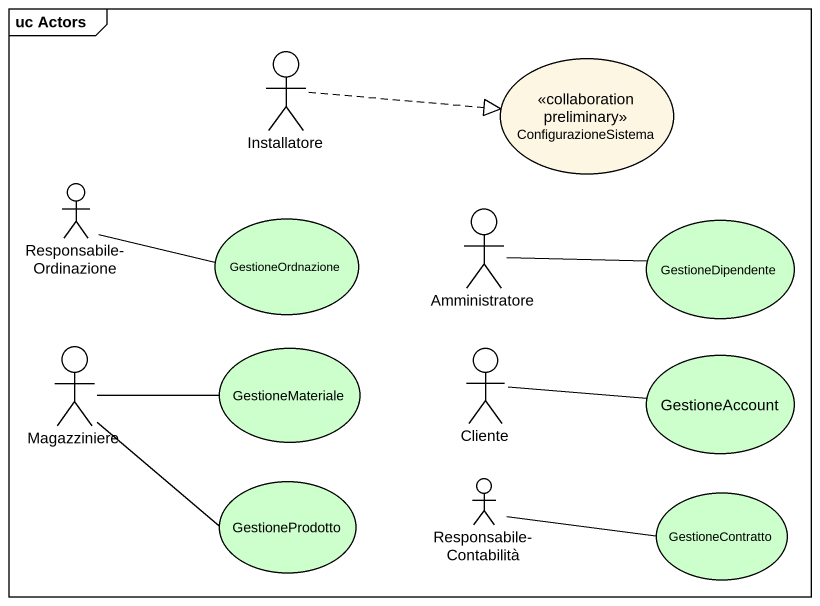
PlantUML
@startuml
mainframe uc Actors
actor Installatore
usecase ConfigurazioneSistema <<collaboration preliminary>>
actor "Responsabile-Ordinazione" as Responsabile_Ordinazione
usecase GestioneOrdnazione #CCFFCC
actor Amministratore
usecase GestioneDipendente #CCFFCC
actor Magazziniere
usecase GestioneMateriale #CCFFCC
actor Cliente
usecase GestioneAccount #CCFFCC
usecase GestioneProdotto #CCFFCC
actor "Responsabile-Contabilità" as Responsabile_Contabilità
usecase GestioneContratto #CCFFCC
Installatore .right.|> ConfigurazioneSistema
Responsabile_Ordinazione -right- GestioneOrdnazione
Amministratore -right- GestioneDipendente
Magazziniere -right- GestioneMateriale
Magazziniere -- GestioneProdotto
Cliente -right- GestioneAccount
Responsabile_Contabilità -right- GestioneContratto
@enduml
